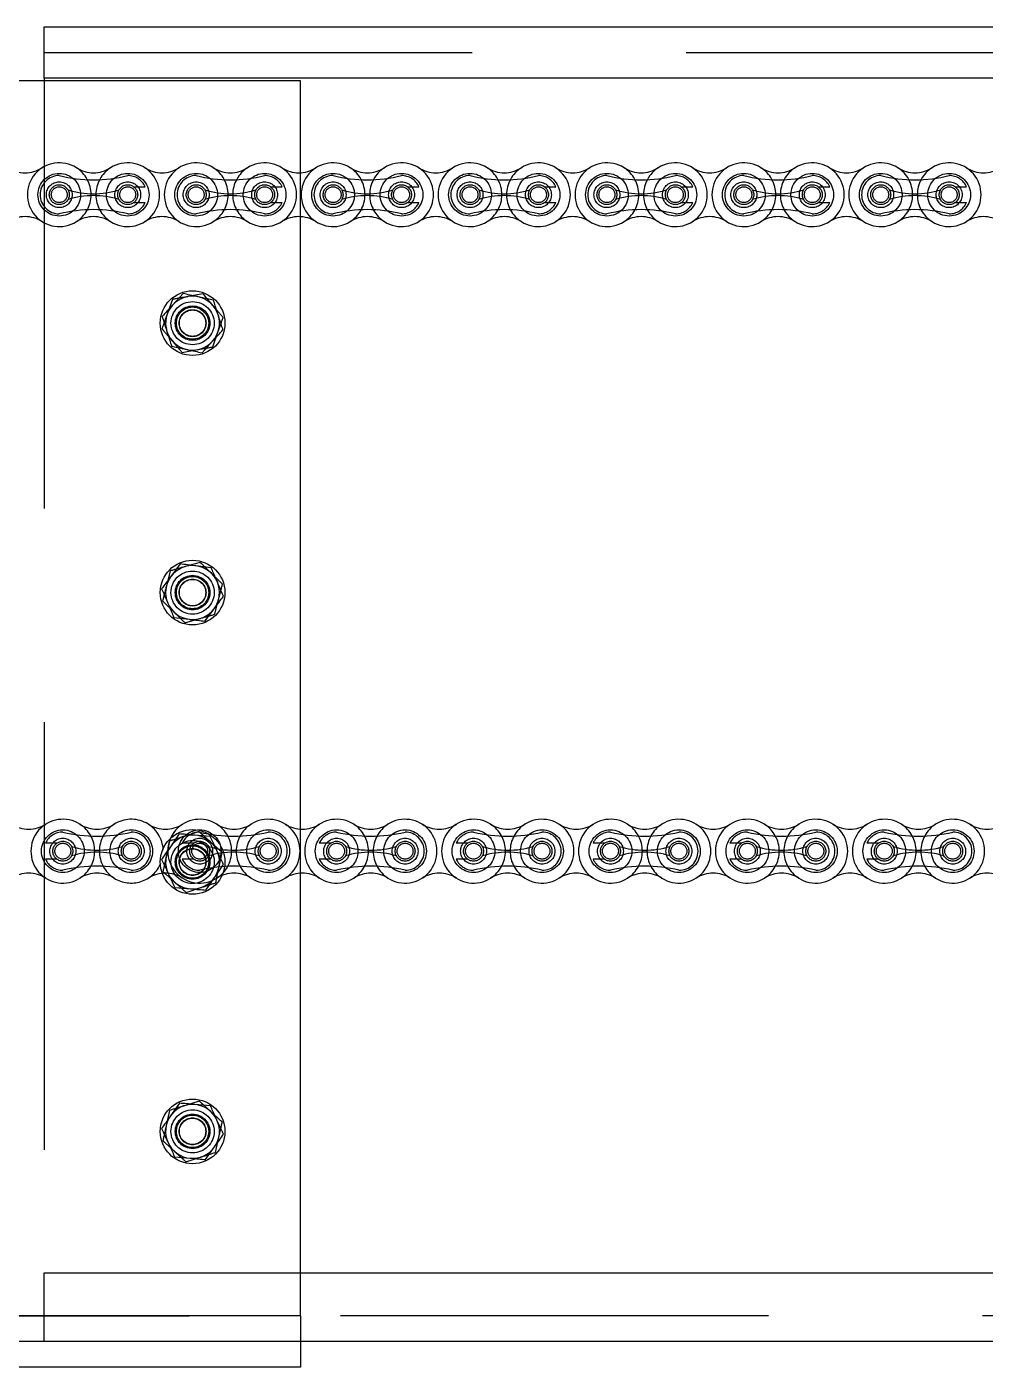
# Model space of a CAD drawing. Header units: metres. Extents: x 0 to 21025, y 0 to 14850.
# Drawn here: x 3545.5 to 3723.3, y 13540.4 to 13789.1 of the extents above; entities that cross this region are included whole.
import ezdxf

# ---------------------------------------------------------------- set-up
doc = ezdxf.new("R2010")
doc.units = ezdxf.units.M
doc.header["$LTSCALE"] = 25
doc.linetypes.add('HIDDEN2', pattern=[4.7625, 3.175, -1.5875])
doc.layers.add('SL4', color=4, linetype='Continuous')
doc.layers.add('ST1', color=7, linetype='HIDDEN2')

msp = doc.modelspace()

# ---------------------------------------------------------------- linework, layer by layer
at = {"layer": 'SL4'}
for p, q in [((3548.761, 13779.608), (3548.761, 13789.133)), ((3548.761, 13789.133), (4873.736, 13789.133)), ((3596.261, 13779.133), (3496.261, 13779.133)), ((3548.761, 13779.608), (3548.761, 13779.133)), ((4873.736, 13779.608), (3548.761, 13779.608)), ((3596.261, 13549.896), (3596.261, 13779.133)), ((3574.5, 13739.632), (3572.559, 13737.494)), ((3580.142, 13738.408), (3577.321, 13739.02)), ((3572.38, 13729.859), (3575.202, 13729.247)), ((3578.023, 13728.635), (3579.963, 13730.772)), ((3573.993, 13689.443), (3572.261, 13687.133)), ((3579.725, 13688.752), (3576.859, 13689.097)), ((3572.797, 13679.514), (3575.663, 13679.169)), ((3578.529, 13678.824), (3580.261, 13681.133)), ((3573.779, 13639.346), (3572.142, 13636.968)), ((3579.534, 13638.889), (3576.657, 13639.118)), ((3578.744, 13628.921), (3580.38, 13631.299)), ((3572.988, 13629.377), (3575.866, 13629.149)), ((3573.83, 13589.37), (3572.17, 13587.008)), ((3579.581, 13588.857), (3576.705, 13589.114)), ((3578.693, 13578.897), (3580.352, 13581.259)), ((3572.942, 13579.409), (3575.818, 13579.153)), ((3596.261, 13557.896), (4826.236, 13557.896)), ((3596.261, 13549.896), (3496.261, 13549.896)), ((3596.261, 13549.896), (3596.261, 13540.371)), ((4599.749, 13545.133), (3596.261, 13545.133)), ((3596.261, 13540.371), (3496.261, 13540.371))]:
    msp.add_line(p, q, dxfattribs=at)
for centre, start, end in [((3576.261, 13734.133), 137.76344, 197.76344), ((3576.261, 13734.133), 77.76344, 137.76344), ((3576.261, 13734.133), 17.76344, 77.76344), ((3576.261, 13734.133), 317.76344, 17.76344), ((3576.261, 13734.133), 197.76344, 257.76344), ((3576.261, 13734.133), 257.76344, 317.76344), ((3576.261, 13684.133), 143.1301, 203.1301), ((3576.261, 13684.133), 83.1301, 143.1301), ((3576.261, 13684.133), 23.1301, 83.1301), ((3576.261, 13684.133), 323.1301, 23.1301), ((3576.261, 13684.133), 203.1301, 263.1301), ((3576.261, 13684.133), 263.1301, 323.1301), ((3576.261, 13634.133), 85.46481, 145.46481), ((3576.261, 13634.133), 25.46481, 85.46481), ((3576.261, 13634.133), 145.46481, 205.46481), ((3576.261, 13634.133), 325.46481, 25.46481), ((3576.261, 13634.133), 205.46481, 265.46481), ((3576.261, 13634.133), 265.46481, 325.46481), ((3576.261, 13584.133), 84.90744, 144.90744), ((3576.261, 13584.133), 24.90744, 84.90744), ((3576.261, 13584.133), 144.90744, 204.90744), ((3576.261, 13584.133), 324.90744, 24.90744), ((3576.261, 13584.133), 204.90744, 264.90744), ((3576.261, 13584.133), 264.90744, 324.90744)]:
    msp.add_arc(centre, 5, start, end, dxfattribs=at)
for points, knots in [([(3577.321, 13739.02), (3577.254, 13739.034), (3576.302, 13739.241), (3575.368, 13739.443), (3574.5, 13739.632)], [0, 0, 0, 0, 0.0702006, 1, 1, 1, 1]), ([(3572.559, 13737.494), (3572.513, 13737.444), (3571.858, 13736.722), (3571.216, 13736.015), (3570.619, 13735.357)], [0, 0, 0, 0, 0.0702006, 1, 1, 1, 1]), ([(3581.023, 13735.659), (3580.954, 13735.874), (3580.656, 13736.805), (3580.365, 13737.711), (3580.142, 13738.408)], [0, 0, 0, 0, 0.2318493, 1, 1, 1, 1]), ([(3570.619, 13735.357), (3570.842, 13734.66), (3571.133, 13733.754), (3571.431, 13732.824), (3571.5, 13732.608)], [0, 0, 0, 0, 0.76815073, 1, 1, 1, 1]), ([(3581.904, 13732.91), (3581.843, 13733.098), (3581.556, 13733.994), (3581.258, 13734.924), (3581.023, 13735.659)], [0, 0, 0, 0, 0.2110008, 1, 1, 1, 1]), ([(3571.5, 13732.608), (3571.735, 13731.873), (3572.033, 13730.943), (3572.32, 13730.048), (3572.38, 13729.859)], [0, 0, 0, 0, 0.7889992, 1, 1, 1, 1]), ([(3579.963, 13730.772), (3580.009, 13730.823), (3580.664, 13731.545), (3581.307, 13732.252), (3581.904, 13732.91)], [0, 0, 0, 0, 0.0702006, 1, 1, 1, 1]), ([(3575.202, 13729.247), (3575.268, 13729.232), (3576.221, 13729.026), (3577.155, 13728.823), (3578.023, 13728.635)], [0, 0, 0, 0, 0.0702006, 1, 1, 1, 1]), ([(3576.859, 13689.097), (3576.791, 13689.106), (3575.824, 13689.222), (3574.875, 13689.336), (3573.993, 13689.443)], [0, 0, 0, 0, 0.0702006, 1, 1, 1, 1]), ([(3572.261, 13687.133), (3572.22, 13687.079), (3571.635, 13686.299), (3571.062, 13685.534), (3570.529, 13684.824)], [0, 0, 0, 0, 0.0702006, 1, 1, 1, 1]), ([(3580.859, 13686.097), (3580.77, 13686.306), (3580.387, 13687.204), (3580.013, 13688.08), (3579.725, 13688.752)], [0, 0, 0, 0, 0.23184927, 1, 1, 1, 1]), ([(3570.529, 13684.824), (3570.817, 13684.151), (3571.191, 13683.276), (3571.574, 13682.377), (3571.663, 13682.169)], [0, 0, 0, 0, 0.7681507, 1, 1, 1, 1]), ([(3581.993, 13683.443), (3581.915, 13683.625), (3581.546, 13684.489), (3581.162, 13685.388), (3580.859, 13686.097)], [0, 0, 0, 0, 0.21100076, 1, 1, 1, 1]), ([(3571.663, 13682.169), (3571.966, 13681.46), (3572.35, 13680.561), (3572.719, 13679.697), (3572.797, 13679.514)], [0, 0, 0, 0, 0.7889992, 1, 1, 1, 1]), ([(3580.261, 13681.133), (3580.302, 13681.188), (3580.887, 13681.968), (3581.46, 13682.732), (3581.993, 13683.443)], [0, 0, 0, 0, 0.0702006, 1, 1, 1, 1]), ([(3575.663, 13679.169), (3575.731, 13679.161), (3576.699, 13679.044), (3577.647, 13678.93), (3578.529, 13678.824)], [0, 0, 0, 0, 0.0702006, 1, 1, 1, 1]), ([(3576.657, 13639.118), (3576.588, 13639.123), (3575.617, 13639.2), (3574.664, 13639.276), (3573.779, 13639.346)], [0, 0, 0, 0, 0.0702006, 1, 1, 1, 1]), ([(3580.776, 13636.283), (3580.678, 13636.488), (3580.258, 13637.369), (3579.849, 13638.229), (3579.534, 13638.889)], [0, 0, 0, 0, 0.2318493, 1, 1, 1, 1]), ([(3572.142, 13636.968), (3572.104, 13636.911), (3571.551, 13636.108), (3571.009, 13635.322), (3570.506, 13634.59)], [0, 0, 0, 0, 0.0702006, 1, 1, 1, 1]), ([(3582.017, 13633.677), (3581.931, 13633.856), (3581.527, 13634.704), (3581.107, 13635.587), (3580.776, 13636.283)], [0, 0, 0, 0, 0.2110008, 1, 1, 1, 1]), ([(3570.506, 13634.59), (3570.82, 13633.929), (3571.23, 13633.07), (3571.65, 13632.188), (3571.747, 13631.984)], [0, 0, 0, 0, 0.7681507, 1, 1, 1, 1]), ([(3580.38, 13631.299), (3580.419, 13631.355), (3580.972, 13632.158), (3581.513, 13632.945), (3582.017, 13633.677)], [0, 0, 0, 0, 0.0702006, 1, 1, 1, 1]), ([(3571.747, 13631.984), (3572.079, 13631.287), (3572.499, 13630.405), (3572.903, 13629.556), (3572.988, 13629.377)], [0, 0, 0, 0, 0.7889992, 1, 1, 1, 1]), ([(3575.866, 13629.149), (3575.934, 13629.144), (3576.906, 13629.066), (3577.858, 13628.991), (3578.744, 13628.921)], [0, 0, 0, 0, 0.0702006, 1, 1, 1, 1]), ([(3576.705, 13589.114), (3576.637, 13589.12), (3575.666, 13589.206), (3574.715, 13589.291), (3573.83, 13589.37)], [0, 0, 0, 0, 0.0702006, 1, 1, 1, 1]), ([(3580.796, 13586.239), (3580.701, 13586.444), (3580.29, 13587.33), (3579.889, 13588.194), (3579.581, 13588.857)], [0, 0, 0, 0, 0.2318493, 1, 1, 1, 1]), ([(3572.17, 13587.008), (3572.131, 13586.952), (3571.57, 13586.154), (3571.021, 13585.373), (3570.511, 13584.646)], [0, 0, 0, 0, 0.0702006, 1, 1, 1, 1]), ([(3582.012, 13583.621), (3581.929, 13583.801), (3581.533, 13584.653), (3581.121, 13585.54), (3580.796, 13586.239)], [0, 0, 0, 0, 0.21100076, 1, 1, 1, 1]), ([(3570.511, 13584.646), (3570.819, 13583.982), (3571.22, 13583.119), (3571.631, 13582.233), (3571.726, 13582.028)], [0, 0, 0, 0, 0.76815073, 1, 1, 1, 1]), ([(3580.352, 13581.259), (3580.392, 13581.315), (3580.952, 13582.112), (3581.501, 13582.894), (3582.012, 13583.621)], [0, 0, 0, 0, 0.07020058, 1, 1, 1, 1]), ([(3571.726, 13582.028), (3572.051, 13581.328), (3572.463, 13580.442), (3572.859, 13579.589), (3572.942, 13579.409)], [0, 0, 0, 0, 0.7889992, 1, 1, 1, 1]), ([(3575.818, 13579.153), (3575.886, 13579.147), (3576.857, 13579.06), (3577.808, 13578.976), (3578.693, 13578.897)], [0, 0, 0, 0, 0.0702006, 1, 1, 1, 1])]:
    msp.add_open_spline(points, degree=3, knots=knots, dxfattribs=at)
at = {"layer": 'ST1'}
for p, q in [((3548.761, 13784.371), (4873.736, 13784.371)), ((4873.736, 13779.608), (3548.761, 13779.608)), ((3548.761, 13779.133), (3548.761, 13557.896)), ((3565.342, 13759.449), (3567.466, 13759.449)), ((3590.742, 13759.449), (3592.866, 13759.449)), ((3616.142, 13759.449), (3618.266, 13759.449)), ((3641.542, 13759.449), (3643.666, 13759.449)), ((3666.942, 13759.449), (3669.066, 13759.449)), ((3692.342, 13759.449), (3694.466, 13759.449)), ((3717.742, 13759.449), (3719.866, 13759.449)), ((3565.342, 13756.497), (3567.466, 13756.497)), ((3590.742, 13756.497), (3592.866, 13756.497)), ((3616.142, 13756.497), (3618.266, 13756.497)), ((3641.542, 13756.497), (3643.666, 13756.497)), ((3666.942, 13756.497), (3669.066, 13756.497)), ((3692.342, 13756.497), (3694.466, 13756.497)), ((3717.742, 13756.497), (3719.866, 13756.497)), ((3578.209, 13739.568), (3575.369, 13739.053)), ((3572.528, 13738.537), (3571.554, 13735.82)), ((3579.995, 13729.729), (3580.968, 13732.447)), ((3574.314, 13728.698), (3577.154, 13729.214)), ((3577.692, 13689.727), (3574.912, 13688.948)), ((3572.133, 13688.169), (3571.417, 13685.372)), ((3580.39, 13680.098), (3581.105, 13682.894)), ((3574.831, 13678.54), (3577.61, 13679.319)), ((3577.463, 13639.78), (3574.717, 13638.889)), ((3551.083, 13637.614), (3548.96, 13637.614)), ((3571.972, 13637.997), (3571.371, 13635.174)), ((3576.483, 13637.614), (3574.36, 13637.614)), ((3601.883, 13637.614), (3599.76, 13637.614)), ((3627.283, 13637.614), (3625.16, 13637.614)), ((3652.683, 13637.614), (3650.559, 13637.614)), ((3678.083, 13637.614), (3675.959, 13637.614)), ((3703.483, 13637.614), (3701.359, 13637.614)), ((3551.083, 13634.662), (3548.96, 13634.662)), ((3576.483, 13634.662), (3574.36, 13634.662)), ((3580.551, 13630.269), (3581.152, 13633.093)), ((3601.883, 13634.662), (3599.76, 13634.662)), ((3627.283, 13634.662), (3625.16, 13634.662)), ((3652.683, 13634.662), (3650.559, 13634.662)), ((3678.083, 13634.662), (3675.959, 13634.662)), ((3703.483, 13634.662), (3701.359, 13634.662)), ((3575.06, 13628.486), (3577.805, 13629.378)), ((3572.009, 13588.039), (3571.381, 13585.221)), ((3577.518, 13589.768), (3574.764, 13588.904)), ((3580.513, 13580.228), (3581.142, 13583.045)), ((3575.005, 13578.498), (3577.759, 13579.363)), ((3548.761, 13557.896), (4873.736, 13557.896)), ((3548.761, 13545.133), (3548.761, 13557.896)), ((3548.761, 13557.896), (3596.261, 13557.896)), ((3496.261, 13549.896), (3596.261, 13549.896)), ((3548.761, 13549.896), (3543.761, 13549.896)), ((4873.736, 13549.896), (3548.761, 13549.896)), ((3596.261, 13545.133), (3496.261, 13545.133))]:
    msp.add_line(p, q, dxfattribs=at)
for centre, radius in [((3551.535, 13757.973), 3.96), ((3564.235, 13757.973), 3.96), ((3576.935, 13757.973), 3.96), ((3589.635, 13757.973), 3.96), ((3602.335, 13757.973), 3.96), ((3615.035, 13757.973), 3.96), ((3627.735, 13757.973), 3.96), ((3640.435, 13757.973), 3.96), ((3653.135, 13757.973), 3.96), ((3665.835, 13757.973), 3.96), ((3678.535, 13757.973), 3.96), ((3691.235, 13757.973), 3.96), ((3703.935, 13757.973), 3.96), ((3716.635, 13757.973), 3.96), ((3551.535, 13757.973), 2.398), ((3551.535, 13757.973), 1.845), ((3551.535, 13757.973), 1.476), ((3564.235, 13757.973), 2.398), ((3564.235, 13757.973), 1.845), ((3564.235, 13757.973), 1.476), ((3576.935, 13757.973), 2.398), ((3576.935, 13757.973), 1.845), ((3576.935, 13757.973), 1.476), ((3589.635, 13757.973), 2.399), ((3589.635, 13757.973), 1.845), ((3589.635, 13757.973), 1.476), ((3602.335, 13757.973), 2.398), ((3602.335, 13757.973), 1.845), ((3602.335, 13757.973), 1.476), ((3615.035, 13757.973), 2.398), ((3615.035, 13757.973), 1.845), ((3615.035, 13757.973), 1.476), ((3627.735, 13757.973), 2.399), ((3627.735, 13757.973), 1.845), ((3627.735, 13757.973), 1.476), ((3640.435, 13757.973), 2.399), ((3640.435, 13757.973), 1.845), ((3640.435, 13757.973), 1.476), ((3653.135, 13757.973), 2.398), ((3653.135, 13757.973), 1.845), ((3653.135, 13757.973), 1.476), ((3665.835, 13757.973), 2.398), ((3665.835, 13757.973), 1.845), ((3665.835, 13757.973), 1.476), ((3678.535, 13757.973), 2.399), ((3678.535, 13757.973), 1.845), ((3678.535, 13757.973), 1.476), ((3691.235, 13757.973), 2.399), ((3691.235, 13757.973), 1.845), ((3691.235, 13757.973), 1.476), ((3703.935, 13757.973), 2.398), ((3703.935, 13757.973), 1.845), ((3703.935, 13757.973), 1.476), ((3716.635, 13757.973), 2.398), ((3716.635, 13757.973), 1.845), ((3716.635, 13757.973), 1.476), ((3576.261, 13734.133), 6), ((3576.261, 13734.133), 4), ((3576.261, 13734.133), 3.2), ((3576.261, 13734.133), 3), ((3576.261, 13734.133), 2.5), ((3576.261, 13734.133), 2.445), ((3576.261, 13684.133), 6), ((3576.261, 13684.133), 4), ((3576.261, 13684.133), 3.2), ((3576.261, 13684.133), 3), ((3576.261, 13684.133), 2.5), ((3576.261, 13684.133), 2.445), ((3552.19, 13636.138), 3.96), ((3564.89, 13636.138), 3.96), ((3576.261, 13634.133), 6), ((3577.59, 13636.138), 3.96), ((3590.29, 13636.138), 3.96), ((3602.99, 13636.138), 3.96), ((3615.69, 13636.138), 3.96), ((3628.39, 13636.138), 3.96), ((3641.09, 13636.138), 3.96), ((3653.79, 13636.138), 3.96), ((3666.49, 13636.138), 3.96), ((3679.19, 13636.138), 3.96), ((3691.89, 13636.138), 3.96), ((3704.59, 13636.138), 3.96), ((3717.29, 13636.138), 3.96), ((3552.19, 13636.138), 2.398), ((3552.19, 13636.138), 1.845), ((3552.19, 13636.138), 1.476), ((3564.89, 13636.138), 2.399), ((3564.89, 13636.138), 1.845), ((3564.89, 13636.138), 1.476), ((3576.261, 13634.133), 4), ((3576.261, 13634.133), 3.2), ((3577.59, 13636.138), 2.399), ((3577.59, 13636.138), 1.845), ((3577.59, 13636.138), 1.476), ((3590.29, 13636.138), 2.398), ((3590.29, 13636.138), 1.845), ((3590.29, 13636.138), 1.476), ((3602.99, 13636.138), 2.398), ((3602.99, 13636.138), 1.845), ((3602.99, 13636.138), 1.476), ((3615.69, 13636.138), 2.399), ((3615.69, 13636.138), 1.845), ((3615.69, 13636.138), 1.476), ((3628.39, 13636.138), 2.398), ((3628.39, 13636.138), 1.845), ((3628.39, 13636.138), 1.476), ((3641.09, 13636.138), 2.398), ((3641.09, 13636.138), 1.845), ((3641.09, 13636.138), 1.476), ((3653.79, 13636.138), 2.399), ((3653.79, 13636.138), 1.845), ((3653.79, 13636.138), 1.476), ((3666.49, 13636.138), 2.398), ((3666.49, 13636.138), 1.845), ((3666.49, 13636.138), 1.476), ((3679.19, 13636.138), 2.398), ((3679.19, 13636.138), 1.845), ((3679.19, 13636.138), 1.476), ((3691.89, 13636.138), 2.399), ((3691.89, 13636.138), 1.845), ((3691.89, 13636.138), 1.476), ((3704.59, 13636.138), 2.399), ((3704.59, 13636.138), 1.845), ((3704.59, 13636.138), 1.476), ((3717.29, 13636.138), 2.398), ((3717.29, 13636.138), 1.845), ((3717.29, 13636.138), 1.476), ((3576.261, 13634.133), 3), ((3576.261, 13634.133), 2.5), ((3576.261, 13634.133), 2.445), ((3576.261, 13584.133), 6), ((3576.261, 13584.133), 4), ((3576.261, 13584.133), 3.2), ((3576.261, 13584.133), 3), ((3576.261, 13584.133), 2.5), ((3576.261, 13584.133), 2.445)]:
    msp.add_circle(centre, radius, dxfattribs=at)
for centre, radius, start, end in [((3545.185, 13767.966), 5.92, 237.56669, 302.43331), ((3551.535, 13757.973), 5.92, 57.56669, 302.43331), ((3557.885, 13767.966), 5.92, 237.56669, 302.43331), ((3551.535, 13757.973), 5.92, 302.43326, 57.56674), ((3564.235, 13757.973), 5.92, 122.43326, 237.56674), ((3564.235, 13757.973), 5.92, 237.56669, 122.43331), ((3570.585, 13767.966), 5.92, 237.56669, 302.43331), ((3576.935, 13757.973), 5.92, 57.56669, 302.43331), ((3583.285, 13767.966), 5.92, 237.56669, 302.43331), ((3576.935, 13757.973), 5.92, 302.43326, 57.56674), ((3589.635, 13757.973), 5.92, 122.43326, 237.56674), ((3589.635, 13757.973), 5.92, 237.56669, 122.43331), ((3595.985, 13767.966), 5.92, 237.56669, 302.43331), ((3602.335, 13757.973), 5.92, 57.56669, 302.43331), ((3608.685, 13767.966), 5.92, 237.56669, 302.43331), ((3602.335, 13757.973), 5.92, 302.43326, 57.56674), ((3615.035, 13757.973), 5.92, 122.43326, 237.56674), ((3615.035, 13757.973), 5.92, 237.56669, 122.43331), ((3621.385, 13767.966), 5.92, 237.56669, 302.43331), ((3627.735, 13757.973), 5.92, 57.56669, 302.43331), ((3634.085, 13767.966), 5.92, 237.56669, 302.43331), ((3627.735, 13757.973), 5.92, 302.43326, 57.56674), ((3640.435, 13757.973), 5.92, 122.43326, 237.56674), ((3640.435, 13757.973), 5.92, 237.56669, 122.43331), ((3646.785, 13767.966), 5.92, 237.56669, 302.43331), ((3653.135, 13757.973), 5.92, 57.56669, 302.43331), ((3659.485, 13767.966), 5.92, 237.56669, 302.43331), ((3653.135, 13757.973), 5.92, 302.43326, 57.56674), ((3665.835, 13757.973), 5.92, 122.43326, 237.56674), ((3665.835, 13757.973), 5.92, 237.56669, 122.43331), ((3672.185, 13767.966), 5.92, 237.56669, 302.43331), ((3678.535, 13757.973), 5.92, 57.56669, 302.43331), ((3684.885, 13767.966), 5.92, 237.56669, 302.43331), ((3678.535, 13757.973), 5.92, 302.43326, 57.56674), ((3691.235, 13757.973), 5.92, 122.43326, 237.56674), ((3691.235, 13757.973), 5.92, 237.56669, 122.43331), ((3697.585, 13767.966), 5.92, 237.56669, 302.43331), ((3703.935, 13757.973), 5.92, 57.56669, 302.43331), ((3710.285, 13767.966), 5.92, 237.56669, 302.43331), ((3703.935, 13757.973), 5.92, 302.43326, 57.56674), ((3716.635, 13757.973), 5.92, 122.43326, 237.56674), ((3716.635, 13757.973), 5.92, 237.56669, 122.43331), ((3722.985, 13767.966), 5.92, 237.56669, 302.43331), ((3551.535, 13757.973), 3.552, 90, 270), ((3557.885, 13787.07), 26.322, 256.04015, 283.95985), ((3564.235, 13757.973), 3.552, 24.55336, 90), ((3576.935, 13757.973), 3.552, 90, 270), ((3583.285, 13787.07), 26.322, 256.04015, 283.95985), ((3589.635, 13757.973), 3.552, 24.55336, 90), ((3602.335, 13757.973), 3.552, 90, 270), ((3608.685, 13787.07), 26.322, 256.04015, 283.95985), ((3615.035, 13757.973), 3.552, 24.55336, 90), ((3627.735, 13757.973), 3.552, 90, 270), ((3634.085, 13787.07), 26.322, 256.04015, 283.95985), ((3640.435, 13757.973), 3.552, 24.55336, 90), ((3653.135, 13757.973), 3.552, 90, 270), ((3659.485, 13787.07), 26.322, 256.04015, 283.95985), ((3665.835, 13757.973), 3.552, 24.55336, 90), ((3678.535, 13757.973), 3.552, 90, 270), ((3684.885, 13787.07), 26.322, 256.04015, 283.95985), ((3691.235, 13757.973), 3.552, 24.55336, 90), ((3703.935, 13757.973), 3.552, 90, 270), ((3710.285, 13787.07), 26.322, 256.04015, 283.95985), ((3716.635, 13757.973), 3.552, 24.55336, 90), ((3557.885, 13774.326), 16.175, 252.993, 287.007), ((3557.885, 13741.621), 16.175, 72.993, 107.007), ((3583.285, 13774.326), 16.175, 252.993, 287.007), ((3583.285, 13741.621), 16.175, 72.993, 107.007), ((3608.685, 13774.326), 16.175, 252.993, 287.007), ((3608.685, 13741.621), 16.175, 72.993, 107.007), ((3634.085, 13774.326), 16.175, 252.993, 287.007), ((3634.085, 13741.621), 16.175, 72.993, 107.007), ((3659.485, 13774.326), 16.175, 252.993, 287.007), ((3659.485, 13741.621), 16.175, 72.993, 107.007), ((3684.885, 13774.326), 16.175, 252.993, 287.007), ((3684.885, 13741.621), 16.175, 72.993, 107.007), ((3710.285, 13774.326), 16.175, 252.993, 287.007), ((3710.285, 13741.621), 16.175, 72.993, 107.007), ((3557.885, 13728.877), 26.322, 76.04015, 103.95985), ((3564.235, 13757.973), 3.552, 270, 335.44664), ((3583.285, 13728.877), 26.322, 76.04015, 103.95985), ((3589.635, 13757.973), 3.552, 270, 335.44664), ((3608.685, 13728.877), 26.322, 76.04015, 103.95985), ((3615.035, 13757.973), 3.552, 270, 335.44664), ((3634.085, 13728.877), 26.322, 76.04015, 103.95985), ((3640.435, 13757.973), 3.552, 270, 335.44664), ((3659.485, 13728.877), 26.322, 76.04015, 103.95985), ((3665.835, 13757.973), 3.552, 270, 335.44664), ((3684.885, 13728.877), 26.322, 76.04015, 103.95985), ((3691.235, 13757.973), 3.552, 270, 335.44664), ((3710.285, 13728.877), 26.322, 76.04015, 103.95985), ((3716.635, 13757.973), 3.552, 270, 335.44664), ((3545.185, 13747.98), 5.92, 57.56669, 122.43331), ((3557.885, 13747.98), 5.92, 57.56669, 122.43331), ((3570.585, 13747.98), 5.92, 57.56669, 122.43331), ((3583.285, 13747.98), 5.92, 57.56669, 122.43331), ((3595.985, 13747.98), 5.92, 57.56669, 122.43331), ((3608.685, 13747.98), 5.92, 57.56669, 122.43331), ((3621.385, 13747.98), 5.92, 57.56669, 122.43331), ((3634.085, 13747.98), 5.92, 57.56669, 122.43331), ((3646.785, 13747.98), 5.92, 57.56669, 122.43331), ((3659.485, 13747.98), 5.92, 57.56669, 122.43331), ((3672.185, 13747.98), 5.92, 57.56669, 122.43331), ((3684.885, 13747.98), 5.92, 57.56669, 122.43331), ((3697.585, 13747.98), 5.92, 57.56669, 122.43331), ((3710.285, 13747.98), 5.92, 57.56669, 122.43331), ((3722.985, 13747.98), 5.92, 57.56669, 122.43331), ((3545.84, 13646.131), 5.92, 237.56669, 302.43331), ((3552.19, 13636.138), 5.92, 57.56669, 302.43331), ((3552.19, 13636.138), 3.552, 90, 155.44664), ((3558.54, 13665.235), 26.322, 256.04015, 283.95985), ((3558.54, 13646.131), 5.92, 237.56669, 302.43331), ((3552.19, 13636.138), 5.92, 302.43326, 57.56674), ((3564.89, 13636.138), 5.92, 122.43326, 237.56674), ((3564.89, 13636.138), 5.92, 2.10194, 122.43331), ((3564.89, 13636.138), 3.552, 270, 90), ((3571.24, 13646.131), 5.92, 237.56669, 302.43331), ((3577.59, 13636.138), 5.92, 57.56669, 302.43331), ((3577.59, 13636.138), 3.552, 90, 155.44664), ((3583.94, 13665.235), 26.322, 256.04015, 283.95985), ((3583.94, 13646.131), 5.92, 237.56669, 302.43331), ((3577.59, 13636.138), 5.92, 302.43328, 57.56674), ((3590.29, 13636.138), 5.92, 122.43326, 237.56674), ((3590.29, 13636.138), 5.92, 237.56669, 122.43331), ((3590.29, 13636.138), 3.552, 270, 90), ((3596.64, 13646.131), 5.92, 237.56669, 302.43331), ((3602.99, 13636.138), 5.92, 57.56669, 302.43331), ((3602.99, 13636.138), 3.552, 90, 155.44664), ((3609.34, 13665.235), 26.322, 256.04015, 283.95985), ((3609.34, 13646.131), 5.92, 237.56669, 302.43331), ((3602.99, 13636.138), 5.92, 302.43326, 57.56674), ((3615.69, 13636.138), 5.92, 122.43326, 237.56674), ((3615.69, 13636.138), 5.92, 237.56669, 122.43331), ((3615.69, 13636.138), 3.552, 270, 90), ((3622.04, 13646.131), 5.92, 237.56669, 302.43331), ((3628.39, 13636.138), 5.92, 57.56669, 302.43331), ((3628.39, 13636.138), 3.552, 90, 155.44664), ((3634.74, 13665.235), 26.322, 256.04015, 283.95985), ((3634.74, 13646.131), 5.92, 237.56669, 302.43331), ((3628.39, 13636.138), 5.92, 302.43326, 57.56674), ((3641.09, 13636.138), 5.92, 122.43326, 237.56674), ((3641.09, 13636.138), 5.92, 237.56669, 122.43331), ((3641.09, 13636.138), 3.552, 270, 90), ((3647.44, 13646.131), 5.92, 237.56669, 302.43331), ((3653.79, 13636.138), 5.92, 57.56669, 302.43331), ((3653.79, 13636.138), 3.552, 90, 155.44664), ((3660.14, 13665.235), 26.322, 256.04015, 283.95985), ((3660.14, 13646.131), 5.92, 237.56669, 302.43331), ((3653.79, 13636.138), 5.92, 302.43326, 57.56674), ((3666.49, 13636.138), 5.92, 122.43326, 237.56674), ((3666.49, 13636.138), 5.92, 237.56669, 122.43331), ((3666.49, 13636.138), 3.552, 270, 90), ((3672.84, 13646.131), 5.92, 237.56669, 302.43331), ((3679.19, 13636.138), 5.92, 57.56669, 302.43331), ((3679.19, 13636.138), 3.552, 90, 155.44664), ((3685.54, 13665.235), 26.322, 256.04015, 283.95985), ((3685.54, 13646.131), 5.92, 237.56669, 302.43331), ((3679.19, 13636.138), 5.92, 302.43326, 57.56674), ((3691.89, 13636.138), 5.92, 122.43326, 237.56674), ((3691.89, 13636.138), 5.92, 237.56669, 122.43331), ((3691.89, 13636.138), 3.552, 270, 90), ((3698.24, 13646.131), 5.92, 237.56669, 302.43331), ((3704.59, 13636.138), 5.92, 57.56669, 302.43331), ((3704.59, 13636.138), 3.552, 90, 155.44664), ((3710.94, 13665.235), 26.322, 256.04015, 283.95985), ((3710.94, 13646.131), 5.92, 237.56669, 302.43331), ((3704.59, 13636.138), 5.92, 302.43326, 57.56674), ((3717.29, 13636.138), 5.92, 122.43326, 237.56674), ((3717.29, 13636.138), 5.92, 237.56669, 122.43331), ((3717.29, 13636.138), 3.552, 270, 90), ((3723.64, 13646.131), 5.92, 237.56669, 302.43331), ((3558.54, 13652.491), 16.175, 252.993, 287.007), ((3558.54, 13619.786), 16.175, 72.993, 107.007), ((3583.94, 13652.491), 16.175, 252.993, 287.007), ((3583.94, 13619.786), 16.175, 72.993, 107.007), ((3609.34, 13652.491), 16.175, 252.993, 287.007), ((3609.34, 13619.786), 16.175, 72.993, 107.007), ((3634.74, 13652.491), 16.175, 252.993, 287.007), ((3634.74, 13619.786), 16.175, 72.993, 107.007), ((3660.14, 13652.491), 16.175, 252.993, 287.007), ((3660.14, 13619.786), 16.175, 72.993, 107.007), ((3685.54, 13652.491), 16.175, 252.993, 287.007), ((3685.54, 13619.786), 16.175, 72.993, 107.007), ((3710.94, 13652.491), 16.175, 252.993, 287.007), ((3710.94, 13619.786), 16.175, 72.993, 107.007), ((3552.19, 13636.138), 3.552, 204.55336, 270), ((3558.54, 13607.042), 26.322, 76.04015, 103.95985), ((3564.89, 13636.138), 5.92, 237.56669, 337.70956), ((3577.59, 13636.138), 3.552, 204.55336, 270), ((3583.94, 13607.042), 26.322, 76.04015, 103.95985), ((3602.99, 13636.138), 3.552, 204.55336, 270), ((3609.34, 13607.042), 26.322, 76.04015, 103.95985), ((3628.39, 13636.138), 3.552, 204.55336, 270), ((3634.74, 13607.042), 26.322, 76.04015, 103.95985), ((3653.79, 13636.138), 3.552, 204.55336, 270), ((3660.14, 13607.042), 26.322, 76.04015, 103.95985), ((3679.19, 13636.138), 3.552, 204.55336, 270), ((3685.54, 13607.042), 26.322, 76.04015, 103.95985), ((3704.59, 13636.138), 3.552, 204.55336, 270), ((3710.94, 13607.042), 26.322, 76.04015, 103.95985), ((3545.84, 13626.145), 5.92, 57.56669, 122.43331), ((3558.54, 13626.145), 5.92, 57.56669, 122.43331), ((3571.24, 13626.145), 5.92, 57.56669, 122.43331), ((3583.94, 13626.145), 5.92, 57.56669, 122.43331), ((3596.64, 13626.145), 5.92, 57.56669, 122.43331), ((3609.34, 13626.145), 5.92, 57.56669, 122.43331), ((3622.04, 13626.145), 5.92, 57.56669, 122.43331), ((3634.74, 13626.145), 5.92, 57.56669, 122.43331), ((3647.44, 13626.145), 5.92, 57.56669, 122.43331), ((3660.14, 13626.145), 5.92, 57.56669, 122.43331), ((3672.84, 13626.145), 5.92, 57.56669, 122.43331), ((3685.54, 13626.145), 5.92, 57.56669, 122.43331), ((3698.24, 13626.145), 5.92, 57.56669, 122.43331), ((3710.94, 13626.145), 5.92, 57.56669, 122.43331), ((3723.64, 13626.145), 5.92, 57.56669, 122.43331)]:
    msp.add_arc(centre, radius, start, end, dxfattribs=at)
for points, knots in [([(3578.209, 13739.568), (3578.366, 13739.384), (3578.974, 13738.666), (3579.606, 13737.92), (3580.075, 13737.366)], [0, 0, 0, 0, 0.2575513, 1, 1, 1, 1]), ([(3575.369, 13739.053), (3575.301, 13739.041), (3574.342, 13738.867), (3573.402, 13738.696), (3572.528, 13738.537)], [0, 0, 0, 0, 0.0702006, 1, 1, 1, 1]), ([(3580.075, 13737.366), (3580.245, 13737.166), (3580.877, 13736.421), (3581.492, 13735.695), (3581.942, 13735.164)], [0, 0, 0, 0, 0.2686336, 1, 1, 1, 1]), ([(3571.554, 13735.82), (3571.531, 13735.755), (3571.202, 13734.838), (3570.88, 13733.939), (3570.581, 13733.102)], [0, 0, 0, 0, 0.07020058, 1, 1, 1, 1]), ([(3580.968, 13732.447), (3580.991, 13732.511), (3581.32, 13733.429), (3581.642, 13734.328), (3581.942, 13735.164)], [0, 0, 0, 0, 0.07020058, 1, 1, 1, 1]), ([(3570.581, 13733.102), (3570.737, 13732.917), (3571.346, 13732.2), (3571.978, 13731.454), (3572.447, 13730.9)], [0, 0, 0, 0, 0.2575513, 1, 1, 1, 1]), ([(3572.447, 13730.9), (3572.617, 13730.7), (3573.249, 13729.955), (3573.864, 13729.229), (3574.314, 13728.698)], [0, 0, 0, 0, 0.2686336, 1, 1, 1, 1]), ([(3577.154, 13729.214), (3577.221, 13729.226), (3578.181, 13729.4), (3579.121, 13729.571), (3579.995, 13729.729)], [0, 0, 0, 0, 0.0702006, 1, 1, 1, 1]), ([(3577.692, 13689.727), (3577.865, 13689.557), (3578.538, 13688.9), (3579.237, 13688.216), (3579.756, 13687.709)], [0, 0, 0, 0, 0.2575513, 1, 1, 1, 1]), ([(3574.912, 13688.948), (3574.846, 13688.929), (3573.908, 13688.666), (3572.988, 13688.409), (3572.133, 13688.169)], [0, 0, 0, 0, 0.07020058, 1, 1, 1, 1]), ([(3579.756, 13687.709), (3579.944, 13687.525), (3580.643, 13686.842), (3581.323, 13686.177), (3581.821, 13685.691)], [0, 0, 0, 0, 0.2686336, 1, 1, 1, 1]), ([(3571.417, 13685.372), (3571.4, 13685.306), (3571.159, 13684.362), (3570.922, 13683.436), (3570.702, 13682.576)], [0, 0, 0, 0, 0.0702006, 1, 1, 1, 1]), ([(3581.105, 13682.894), (3581.122, 13682.961), (3581.364, 13683.905), (3581.601, 13684.831), (3581.821, 13685.691)], [0, 0, 0, 0, 0.0702006, 1, 1, 1, 1]), ([(3570.702, 13682.576), (3570.875, 13682.406), (3571.548, 13681.748), (3572.247, 13681.065), (3572.766, 13680.558)], [0, 0, 0, 0, 0.2575513, 1, 1, 1, 1]), ([(3572.766, 13680.558), (3572.954, 13680.374), (3573.653, 13679.691), (3574.333, 13679.026), (3574.831, 13678.54)], [0, 0, 0, 0, 0.2686336, 1, 1, 1, 1]), ([(3577.61, 13679.319), (3577.676, 13679.337), (3578.615, 13679.6), (3579.535, 13679.858), (3580.39, 13680.098)], [0, 0, 0, 0, 0.0702006, 1, 1, 1, 1]), ([(3577.463, 13639.78), (3577.643, 13639.618), (3578.342, 13638.988), (3579.069, 13638.334), (3579.608, 13637.848)], [0, 0, 0, 0, 0.2575513, 1, 1, 1, 1]), ([(3574.717, 13638.889), (3574.652, 13638.868), (3573.725, 13638.567), (3572.816, 13638.272), (3571.972, 13637.997)], [0, 0, 0, 0, 0.0702006, 1, 1, 1, 1]), ([(3579.608, 13637.848), (3579.803, 13637.673), (3580.529, 13637.019), (3581.236, 13636.382), (3581.753, 13635.916)], [0, 0, 0, 0, 0.26863361, 1, 1, 1, 1]), ([(3571.371, 13635.174), (3571.357, 13635.107), (3571.154, 13634.154), (3570.955, 13633.219), (3570.77, 13632.35)], [0, 0, 0, 0, 0.0702006, 1, 1, 1, 1]), ([(3581.152, 13633.093), (3581.166, 13633.16), (3581.369, 13634.113), (3581.568, 13635.047), (3581.753, 13635.916)], [0, 0, 0, 0, 0.0702006, 1, 1, 1, 1]), ([(3570.77, 13632.35), (3570.95, 13632.188), (3571.649, 13631.558), (3572.376, 13630.904), (3572.915, 13630.418)], [0, 0, 0, 0, 0.2575513, 1, 1, 1, 1]), ([(3572.915, 13630.418), (3573.11, 13630.243), (3573.836, 13629.589), (3574.543, 13628.952), (3575.06, 13628.486)], [0, 0, 0, 0, 0.2686336, 1, 1, 1, 1]), ([(3577.805, 13629.378), (3577.87, 13629.399), (3578.798, 13629.7), (3579.706, 13629.995), (3580.551, 13630.269)], [0, 0, 0, 0, 0.07020058, 1, 1, 1, 1]), ([(3574.764, 13588.904), (3574.698, 13588.883), (3573.768, 13588.591), (3572.857, 13588.305), (3572.009, 13588.039)], [0, 0, 0, 0, 0.0702006, 1, 1, 1, 1]), ([(3577.518, 13589.768), (3577.696, 13589.604), (3578.389, 13588.968), (3579.109, 13588.307), (3579.644, 13587.816)], [0, 0, 0, 0, 0.25755135, 1, 1, 1, 1]), ([(3579.644, 13587.816), (3579.837, 13587.638), (3580.557, 13586.977), (3581.257, 13586.333), (3581.77, 13585.863)], [0, 0, 0, 0, 0.2686336, 1, 1, 1, 1]), ([(3571.381, 13585.221), (3571.366, 13585.155), (3571.154, 13584.203), (3570.946, 13583.271), (3570.753, 13582.404)], [0, 0, 0, 0, 0.0702006, 1, 1, 1, 1]), ([(3581.142, 13583.045), (3581.156, 13583.112), (3581.369, 13584.063), (3581.576, 13584.996), (3581.77, 13585.863)], [0, 0, 0, 0, 0.0702006, 1, 1, 1, 1]), ([(3570.753, 13582.404), (3570.931, 13582.24), (3571.624, 13581.603), (3572.344, 13580.942), (3572.879, 13580.451)], [0, 0, 0, 0, 0.25755135, 1, 1, 1, 1]), ([(3572.879, 13580.451), (3573.072, 13580.273), (3573.792, 13579.612), (3574.492, 13578.969), (3575.005, 13578.498)], [0, 0, 0, 0, 0.26863361, 1, 1, 1, 1]), ([(3577.759, 13579.363), (3577.824, 13579.383), (3578.754, 13579.675), (3579.666, 13579.962), (3580.513, 13580.228)], [0, 0, 0, 0, 0.0702006, 1, 1, 1, 1])]:
    msp.add_open_spline(points, degree=3, knots=knots, dxfattribs=at)

doc.saveas('drawing.dxf')
